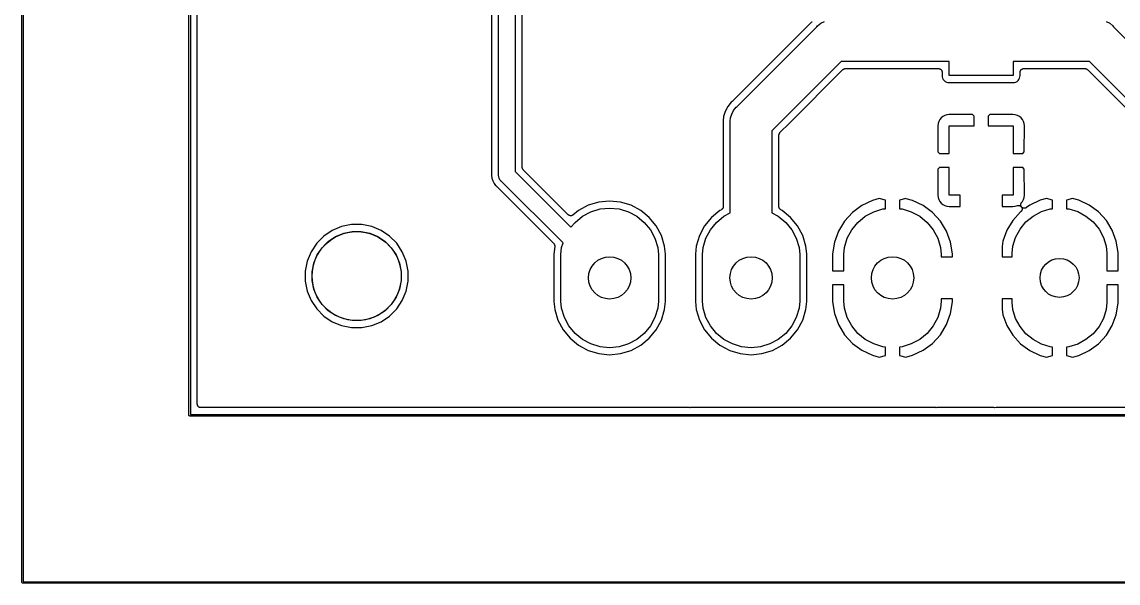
# Model space of a CAD drawing. Extents: x 104 to 166, y -141 to -89.
# Drawn here: x 103.97 to 143.35, y -141.03 to -120.87 of the extents above; entities that cross this region are included whole.
import ezdxf

# ---------------------------------------------------------------- set-up
doc = ezdxf.new("R2010")
doc.units = 0
doc.layers.add('BLACK', color=7, linetype='CONTINUOUS')

msp = doc.modelspace()

# ---------------------------------------------------------------- linework, layer by layer
at = {"layer": 'BLACK', "linetype": 'CONTINUOUS'}
for p, q in [((103.975, -140.999), (103.975, -89.0012)), ((104.025, -89.025), (104.025, -140.975)), ((109.975, -134.999), (109.975, -95.0012)), ((110.025, -95.025), (110.025, -134.975)), ((110.275, -134.598), (110.275, -95.402)), ((121.096, -126.357), (121.096, -117.54)), ((121.696, -117.54), (121.696, -126.248)), ((120.846, -117.825), (120.846, -126.339)), ((121.946, -126.092), (121.946, -117.825)), ((132.344, -120.876), (132.341, -120.88)), ((132.348, -120.872), (132.344, -120.876)), ((132.349, -120.871), (132.348, -120.872)), ((132.668, -120.921), (132.799, -120.852)), ((142.918, -120.852), (143.049, -120.921)), ((132.341, -120.88), (129.499, -123.722)), ((129.663, -123.912), (132.531, -121.044)), ((132.531, -121.044), (132.554, -121.015)), ((132.554, -121.015), (132.668, -120.921)), ((143.049, -120.921), (143.163, -121.015)), ((143.163, -121.015), (143.186, -121.044)), ((143.186, -121.044), (146.751, -124.609)), ((133.398, -122.298), (130.917, -124.779)), ((137.28, -122.298), (133.398, -122.298)), ((137.28, -122.798), (137.28, -122.298)), ((142.319, -122.298), (139.58, -122.298)), ((139.58, -122.298), (139.58, -122.798)), ((145.497, -125.476), (142.319, -122.298)), ((131.541, -124.508), (133.464, -122.585)), ((133.464, -122.585), (133.465, -122.584)), ((133.464, -122.585), (133.464, -122.585)), ((133.464, -122.585), (133.464, -122.585)), ((133.464, -122.585), (133.464, -122.585)), ((133.465, -122.584), (133.474, -122.577)), ((133.474, -122.577), (133.484, -122.569)), ((133.484, -122.569), (133.485, -122.568)), ((133.484, -122.569), (133.484, -122.569)), ((133.485, -122.568), (133.495, -122.563)), ((133.495, -122.563), (133.505, -122.558)), ((133.505, -122.558), (133.506, -122.557)), ((133.506, -122.557), (133.507, -122.557)), ((133.507, -122.557), (133.518, -122.554)), ((133.518, -122.554), (133.529, -122.55)), ((133.529, -122.55), (133.53, -122.55)), ((133.53, -122.55), (133.542, -122.549)), ((133.53, -122.55), (133.53, -122.55)), ((133.542, -122.549), (133.554, -122.548)), ((133.554, -122.548), (136.901, -122.548)), ((136.901, -122.548), (136.902, -122.548)), ((136.902, -122.548), (136.902, -122.548)), ((136.902, -122.548), (136.902, -122.548)), ((136.902, -122.548), (136.903, -122.548)), ((136.903, -122.548), (136.915, -122.549)), ((136.915, -122.549), (136.927, -122.551)), ((136.927, -122.551), (136.927, -122.551)), ((136.927, -122.551), (136.928, -122.551)), ((136.928, -122.551), (136.939, -122.554)), ((136.939, -122.554), (136.95, -122.558)), ((136.95, -122.558), (136.951, -122.558)), ((136.951, -122.558), (136.951, -122.558)), ((136.951, -122.558), (136.962, -122.564)), ((136.962, -122.564), (136.972, -122.57)), ((136.972, -122.57), (136.973, -122.57)), ((136.973, -122.57), (136.973, -122.57)), ((136.973, -122.57), (136.982, -122.578)), ((136.982, -122.578), (136.991, -122.586)), ((136.991, -122.586), (136.992, -122.586)), ((136.992, -122.586), (136.992, -122.586)), ((136.992, -122.586), (136.999, -122.595)), ((136.999, -122.595), (137.007, -122.605)), ((137.007, -122.605), (137.007, -122.605)), ((137.007, -122.605), (137.007, -122.605)), ((137.007, -122.605), (137.013, -122.616)), ((137.013, -122.616), (137.019, -122.627)), ((137.019, -122.627), (137.019, -122.627)), ((137.019, -122.627), (137.019, -122.627)), ((137.019, -122.627), (137.022, -122.639)), ((137.022, -122.639), (137.026, -122.65)), ((137.026, -122.65), (137.026, -122.651)), ((137.026, -122.651), (137.026, -122.651)), ((137.026, -122.651), (137.027, -122.663)), ((137.027, -122.663), (137.028, -122.675)), ((137.028, -122.675), (137.028, -122.792)), ((137.028, -122.792), (137.034, -122.847)), ((137.034, -122.847), (137.048, -122.894)), ((139.58, -122.798), (137.28, -122.798)), ((139.812, -122.894), (139.826, -122.847)), ((139.826, -122.847), (139.832, -122.792)), ((139.832, -122.673), (139.833, -122.661)), ((139.832, -122.674), (139.832, -122.673)), ((139.832, -122.675), (139.832, -122.674)), ((139.832, -122.674), (139.832, -122.674)), ((139.832, -122.674), (139.832, -122.674)), ((139.832, -122.792), (139.832, -122.675)), ((139.833, -122.661), (139.834, -122.649)), ((139.834, -122.649), (139.835, -122.649)), ((139.835, -122.649), (139.838, -122.637)), ((139.835, -122.649), (139.835, -122.649)), ((139.838, -122.637), (139.842, -122.626)), ((139.842, -122.625), (139.848, -122.615)), ((139.842, -122.626), (139.842, -122.625)), ((139.842, -122.625), (139.842, -122.625)), ((139.848, -122.615), (139.854, -122.604)), ((139.854, -122.603), (139.862, -122.594)), ((139.854, -122.604), (139.854, -122.603)), ((139.854, -122.604), (139.854, -122.604)), ((139.862, -122.594), (139.869, -122.585)), ((139.869, -122.585), (139.87, -122.585)), ((139.87, -122.584), (139.879, -122.577)), ((139.87, -122.585), (139.87, -122.584)), ((139.879, -122.577), (139.889, -122.569)), ((139.889, -122.569), (139.9, -122.563)), ((139.889, -122.569), (139.889, -122.569)), ((139.889, -122.569), (139.889, -122.569)), ((139.9, -122.563), (139.91, -122.558)), ((139.91, -122.558), (139.911, -122.557)), ((139.911, -122.557), (139.923, -122.554)), ((139.911, -122.557), (139.911, -122.557)), ((139.923, -122.554), (139.934, -122.55)), ((139.934, -122.55), (139.935, -122.55)), ((139.935, -122.55), (139.947, -122.549)), ((139.935, -122.55), (139.935, -122.55)), ((139.947, -122.549), (139.959, -122.548)), ((139.959, -122.548), (142.163, -122.548)), ((142.163, -122.548), (142.164, -122.548)), ((142.164, -122.548), (142.164, -122.548)), ((142.164, -122.548), (142.164, -122.548)), ((142.164, -122.548), (142.165, -122.548)), ((142.165, -122.548), (142.177, -122.549)), ((142.177, -122.549), (142.188, -122.551)), ((142.188, -122.551), (142.189, -122.551)), ((142.189, -122.551), (142.19, -122.551)), ((142.19, -122.551), (142.201, -122.554)), ((142.201, -122.554), (142.212, -122.558)), ((142.212, -122.558), (142.213, -122.558)), ((142.213, -122.558), (142.213, -122.558)), ((142.213, -122.558), (142.224, -122.564)), ((142.224, -122.564), (142.234, -122.569)), ((142.234, -122.569), (142.234, -122.57)), ((142.234, -122.57), (142.235, -122.57)), ((142.235, -122.57), (142.244, -122.578)), ((142.244, -122.578), (142.253, -122.585)), ((142.253, -122.585), (145.21, -125.542)), ((137.048, -122.894), (137.071, -122.938)), ((137.071, -122.938), (137.102, -122.976)), ((137.102, -122.976), (137.14, -123.007)), ((137.14, -123.007), (137.184, -123.03)), ((137.184, -123.03), (137.231, -123.044)), ((137.231, -123.044), (137.286, -123.05)), ((137.286, -123.05), (139.574, -123.05)), ((139.574, -123.05), (139.629, -123.044)), ((139.629, -123.044), (139.676, -123.03)), ((139.676, -123.03), (139.72, -123.007)), ((139.72, -123.007), (139.758, -122.976)), ((139.758, -122.976), (139.789, -122.938)), ((139.789, -122.938), (139.812, -122.894)), ((129.332, -123.91), (129.239, -124.083)), ((129.456, -123.757), (129.332, -123.91)), ((129.49, -123.73), (129.456, -123.757)), ((129.494, -123.726), (129.49, -123.73)), ((129.498, -123.723), (129.494, -123.726)), ((129.499, -123.722), (129.498, -123.723)), ((129.54, -124.049), (129.634, -123.935)), ((129.634, -123.935), (129.663, -123.912)), ((129.181, -124.272), (129.166, -124.425)), ((129.239, -124.083), (129.181, -124.272)), ((129.417, -124.431), (129.428, -124.321)), ((129.428, -124.321), (129.471, -124.18)), ((129.471, -124.18), (129.54, -124.049)), ((136.946, -124.375), (136.909, -124.444)), ((136.996, -124.314), (136.946, -124.375)), ((137.057, -124.264), (136.996, -124.314)), ((137.126, -124.227), (137.057, -124.264)), ((137.202, -124.204), (137.126, -124.227)), ((137.286, -124.195), (137.202, -124.204)), ((138.122, -124.198), (137.286, -124.195)), ((138.18, -124.255), (138.122, -124.198)), ((138.18, -124.598), (138.18, -124.255)), ((138.738, -124.198), (138.68, -124.255)), ((138.68, -124.255), (138.68, -124.598)), ((139.574, -124.195), (138.738, -124.198)), ((139.658, -124.204), (139.574, -124.195)), ((139.734, -124.227), (139.658, -124.204)), ((139.803, -124.264), (139.734, -124.227)), ((139.864, -124.314), (139.803, -124.264)), ((139.914, -124.375), (139.864, -124.314)), ((139.951, -124.444), (139.914, -124.375)), ((129.166, -124.425), (129.162, -124.468)), ((129.162, -124.468), (129.166, -124.511)), ((129.166, -124.425), (129.166, -124.425)), ((129.166, -124.511), (129.167, -124.513)), ((129.167, -124.513), (129.166, -124.518)), ((129.166, -124.518), (129.167, -124.523)), ((129.167, -124.523), (129.167, -127.504)), ((129.413, -124.468), (129.417, -124.431)), ((129.417, -124.505), (129.413, -124.468)), ((129.417, -124.431), (129.417, -124.431)), ((129.417, -127.73), (129.417, -124.505)), ((130.917, -124.779), (130.917, -127.73)), ((131.204, -124.845), (131.541, -124.508)), ((131.541, -124.508), (131.541, -124.508)), ((136.886, -124.52), (136.877, -124.604)), ((136.877, -124.604), (136.88, -125.541)), ((136.909, -124.444), (136.886, -124.52)), ((137.28, -125.598), (137.28, -124.598)), ((137.28, -124.598), (138.18, -124.598)), ((138.68, -124.598), (139.58, -124.598)), ((139.58, -124.598), (139.58, -125.598)), ((139.974, -124.52), (139.951, -124.444)), ((139.983, -124.604), (139.974, -124.52)), ((139.98, -125.541), (139.983, -124.604)), ((131.167, -124.933), (131.168, -124.921)), ((131.167, -124.934), (131.167, -124.933)), ((131.167, -124.935), (131.167, -124.934)), ((131.167, -124.934), (131.167, -124.934)), ((131.167, -124.934), (131.167, -124.934)), ((131.167, -127.504), (131.167, -124.935)), ((131.168, -124.921), (131.17, -124.91)), ((131.17, -124.908), (131.173, -124.897)), ((131.17, -124.909), (131.17, -124.908)), ((131.17, -124.91), (131.17, -124.909)), ((131.173, -124.897), (131.177, -124.886)), ((131.177, -124.885), (131.183, -124.874)), ((131.177, -124.886), (131.177, -124.885)), ((131.177, -124.885), (131.177, -124.885)), ((131.183, -124.874), (131.188, -124.864)), ((131.188, -124.864), (131.189, -124.864)), ((131.189, -124.863), (131.197, -124.854)), ((131.189, -124.864), (131.189, -124.863)), ((131.197, -124.854), (131.204, -124.845)), ((136.88, -125.541), (136.937, -125.598)), ((136.937, -125.598), (137.28, -125.598)), ((139.58, -125.598), (139.923, -125.598)), ((139.923, -125.598), (139.98, -125.541)), ((120.845, -126.351), (120.843, -126.372)), ((120.843, -126.372), (120.854, -126.48)), ((120.846, -126.341), (120.845, -126.346)), ((120.845, -126.346), (120.845, -126.351)), ((120.846, -126.339), (120.846, -126.341)), ((121.095, -126.372), (121.096, -126.357)), ((121.1, -126.431), (121.095, -126.372)), ((121.696, -126.248), (123.697, -128.248)), ((121.947, -126.103), (121.946, -126.092)), ((121.948, -126.115), (121.947, -126.103)), ((121.948, -126.116), (121.948, -126.115)), ((121.952, -126.127), (121.948, -126.116)), ((121.948, -126.116), (121.948, -126.116)), ((121.955, -126.139), (121.952, -126.127)), ((121.956, -126.14), (121.955, -126.139)), ((121.955, -126.139), (121.955, -126.139)), ((121.961, -126.15), (121.956, -126.14)), ((121.966, -126.161), (121.961, -126.15)), ((121.967, -126.161), (121.966, -126.161)), ((121.967, -126.162), (121.967, -126.161)), ((121.975, -126.171), (121.967, -126.162)), ((121.982, -126.18), (121.975, -126.171)), ((121.983, -126.181), (121.982, -126.18)), ((123.6, -127.798), (121.983, -126.181)), ((121.983, -126.181), (121.983, -126.181)), ((121.983, -126.181), (121.983, -126.181)), ((121.983, -126.181), (121.983, -126.181)), ((136.88, -126.155), (136.877, -127.092)), ((136.937, -126.098), (136.88, -126.155)), ((137.28, -126.098), (136.937, -126.098)), ((137.28, -127.098), (137.28, -126.098)), ((139.58, -126.098), (139.58, -127.098)), ((139.923, -126.098), (139.58, -126.098)), ((139.98, -126.155), (139.923, -126.098)), ((139.983, -127.092), (139.98, -126.155)), ((120.854, -126.48), (120.885, -126.583)), ((120.885, -126.583), (120.936, -126.679)), ((120.936, -126.679), (120.992, -126.747)), ((120.992, -126.747), (120.992, -126.747)), ((120.992, -126.747), (121.005, -126.763)), ((121.005, -126.763), (121.021, -126.776)), ((121.021, -126.776), (121.023, -126.777)), ((121.023, -126.777), (121.026, -126.781)), ((121.026, -126.781), (121.031, -126.784)), ((121.031, -126.784), (123.078, -128.832)), ((121.117, -126.487), (121.1, -126.431)), ((121.145, -126.539), (121.117, -126.487)), ((121.173, -126.574), (121.145, -126.539)), ((121.183, -126.585), (121.173, -126.574)), ((121.194, -126.595), (121.183, -126.585)), ((123.411, -128.811), (121.194, -126.595)), ((136.877, -127.092), (136.886, -127.176)), ((136.886, -127.176), (136.909, -127.252)), ((137.68, -127.098), (137.28, -127.098)), ((137.68, -127.499), (137.68, -127.098)), ((139.58, -127.098), (139.18, -127.098)), ((139.18, -127.098), (139.18, -127.499)), ((139.951, -127.252), (139.974, -127.176)), ((139.974, -127.176), (139.983, -127.092)), ((124.318, -127.456), (123.97, -127.642)), ((124.695, -127.342), (124.318, -127.456)), ((125.087, -127.303), (124.695, -127.342)), ((124.744, -127.588), (125.087, -127.555)), ((125.479, -127.342), (125.087, -127.303)), ((125.087, -127.555), (125.43, -127.588)), ((125.856, -127.456), (125.479, -127.342)), ((126.204, -127.642), (125.856, -127.456)), ((129.148, -127.569), (129.145, -127.575)), ((129.152, -127.564), (129.148, -127.569)), ((129.154, -127.559), (129.152, -127.564)), ((129.157, -127.554), (129.154, -127.559)), ((129.159, -127.547), (129.157, -127.554)), ((129.161, -127.541), (129.159, -127.547)), ((129.163, -127.535), (129.161, -127.541)), ((129.164, -127.53), (129.163, -127.535)), ((129.165, -127.523), (129.164, -127.53)), ((129.166, -127.517), (129.165, -127.523)), ((129.167, -127.505), (129.166, -127.511)), ((129.166, -127.511), (129.166, -127.517)), ((129.167, -127.504), (129.167, -127.505)), ((131.168, -127.509), (131.167, -127.504)), ((131.167, -127.515), (131.168, -127.509)), ((131.169, -127.522), (131.167, -127.515)), ((131.169, -127.528), (131.169, -127.522)), ((131.171, -127.534), (131.169, -127.528)), ((131.172, -127.539), (131.171, -127.534)), ((131.175, -127.546), (131.172, -127.539)), ((131.177, -127.552), (131.175, -127.546)), ((131.179, -127.557), (131.177, -127.552)), ((131.181, -127.562), (131.179, -127.557)), ((131.185, -127.568), (131.181, -127.562)), ((131.188, -127.574), (131.185, -127.568)), ((134.149, -127.461), (133.809, -127.711)), ((134.533, -127.282), (134.149, -127.461)), ((134.772, -127.218), (134.533, -127.282)), ((134.997, -127.271), (134.772, -127.218)), ((134.997, -127.579), (134.997, -127.271)), ((135.722, -127.218), (135.497, -127.271)), ((135.497, -127.271), (135.497, -127.579)), ((135.733, -127.221), (135.722, -127.218)), ((135.961, -127.282), (135.733, -127.221)), ((136.345, -127.461), (135.961, -127.282)), ((136.685, -127.711), (136.345, -127.461)), ((136.909, -127.252), (136.946, -127.321)), ((136.946, -127.321), (136.996, -127.382)), ((136.996, -127.382), (137.057, -127.432)), ((137.057, -127.432), (137.126, -127.469)), ((137.126, -127.469), (137.202, -127.492)), ((137.202, -127.492), (137.286, -127.501)), ((137.286, -127.501), (137.68, -127.499)), ((139.18, -127.499), (139.574, -127.501)), ((139.574, -127.501), (139.658, -127.492)), ((139.658, -127.492), (139.739, -127.468)), ((139.739, -127.468), (139.74, -127.467)), ((139.74, -127.467), (139.744, -127.467)), ((139.744, -127.467), (139.747, -127.466)), ((139.747, -127.466), (139.756, -127.465)), ((139.756, -127.465), (139.765, -127.463)), ((139.765, -127.463), (139.768, -127.463)), ((139.768, -127.463), (139.771, -127.462)), ((139.771, -127.462), (139.78, -127.463)), ((139.78, -127.463), (139.789, -127.463)), ((139.789, -127.463), (139.793, -127.464)), ((139.793, -127.464), (139.796, -127.464)), ((139.796, -127.464), (139.805, -127.466)), ((139.805, -127.466), (139.814, -127.468)), ((139.814, -127.468), (139.817, -127.47)), ((139.817, -127.47), (139.82, -127.471)), ((139.82, -127.471), (139.828, -127.475)), ((139.828, -127.475), (139.837, -127.478)), ((139.837, -127.478), (139.839, -127.48)), ((139.839, -127.48), (139.842, -127.481)), ((139.842, -127.481), (139.85, -127.487)), ((139.85, -127.487), (139.857, -127.492)), ((139.857, -127.424), (139.858, -127.421)), ((139.857, -127.433), (139.857, -127.424)), ((139.857, -127.442), (139.857, -127.433)), ((139.857, -127.446), (139.857, -127.442)), ((139.857, -127.449), (139.857, -127.446)), ((139.859, -127.458), (139.857, -127.449)), ((139.857, -127.492), (139.859, -127.494)), ((139.858, -127.417), (139.86, -127.409)), ((139.858, -127.421), (139.858, -127.417)), ((139.86, -127.467), (139.859, -127.458)), ((139.859, -127.494), (139.862, -127.497)), ((139.86, -127.409), (139.862, -127.4)), ((139.861, -127.47), (139.86, -127.467)), ((139.862, -127.473), (139.861, -127.47)), ((139.862, -127.4), (139.863, -127.397)), ((139.865, -127.482), (139.862, -127.473)), ((139.862, -127.497), (139.868, -127.503)), ((139.863, -127.397), (139.864, -127.393)), ((139.864, -127.393), (139.868, -127.385)), ((139.868, -127.49), (139.865, -127.482)), ((139.868, -127.385), (139.871, -127.377)), ((139.87, -127.493), (139.868, -127.49)), ((139.868, -127.503), (139.874, -127.51)), ((139.871, -127.496), (139.87, -127.493)), ((139.871, -127.377), (139.873, -127.374)), ((139.876, -127.504), (139.871, -127.496)), ((139.873, -127.374), (139.875, -127.371)), ((139.874, -127.51), (139.876, -127.513)), ((139.875, -127.371), (139.88, -127.364)), ((139.88, -127.511), (139.876, -127.504)), ((139.876, -127.513), (139.878, -127.515)), ((139.878, -127.515), (139.883, -127.523)), ((139.88, -127.364), (139.885, -127.357)), ((139.883, -127.514), (139.88, -127.511)), ((139.885, -127.517), (139.883, -127.514)), ((139.883, -127.523), (139.888, -127.53)), ((139.885, -127.357), (139.914, -127.321)), ((139.891, -127.523), (139.885, -127.517)), ((139.888, -127.53), (139.889, -127.534)), ((139.889, -127.534), (139.891, -127.537)), ((139.897, -127.53), (139.891, -127.523)), ((139.891, -127.537), (139.894, -127.545)), ((139.894, -127.545), (139.897, -127.553)), ((139.9, -127.532), (139.897, -127.53)), ((139.897, -127.553), (139.898, -127.557)), ((139.898, -127.557), (139.899, -127.56)), ((139.899, -127.56), (139.9, -127.569)), ((139.902, -127.535), (139.9, -127.532)), ((139.9, -127.569), (139.902, -127.578)), ((139.909, -127.54), (139.902, -127.535)), ((139.917, -127.545), (139.909, -127.54)), ((139.914, -127.321), (139.951, -127.252)), ((139.92, -127.547), (139.917, -127.545)), ((139.923, -127.549), (139.92, -127.547)), ((139.931, -127.552), (139.923, -127.549)), ((139.939, -127.556), (139.931, -127.552)), ((139.942, -127.557), (139.939, -127.556)), ((139.945, -127.558), (139.942, -127.557)), ((139.954, -127.56), (139.945, -127.558)), ((139.963, -127.562), (139.954, -127.56)), ((139.966, -127.563), (139.963, -127.562)), ((139.97, -127.563), (139.966, -127.563)), ((139.979, -127.563), (139.97, -127.563)), ((139.987, -127.564), (139.979, -127.563)), ((139.991, -127.564), (139.987, -127.564)), ((139.995, -127.564), (139.991, -127.564)), ((140.003, -127.562), (139.995, -127.564)), ((140.012, -127.561), (140.003, -127.562)), ((140.015, -127.56), (140.012, -127.561)), ((140.019, -127.559), (140.015, -127.56)), ((140.027, -127.556), (140.019, -127.559)), ((140.036, -127.553), (140.027, -127.556)), ((140.039, -127.551), (140.036, -127.553)), ((140.042, -127.55), (140.039, -127.551)), ((140.049, -127.545), (140.042, -127.55)), ((140.057, -127.541), (140.049, -127.545)), ((140.058, -127.54), (140.057, -127.541)), ((140.177, -127.453), (140.058, -127.54)), ((140.552, -127.278), (140.177, -127.453)), ((140.779, -127.217), (140.552, -127.278)), ((140.997, -127.271), (140.779, -127.217)), ((140.997, -127.579), (140.997, -127.271)), ((141.715, -127.217), (141.497, -127.271)), ((141.497, -127.271), (141.497, -127.579)), ((141.942, -127.278), (141.715, -127.217)), ((142.317, -127.453), (141.942, -127.278)), ((142.65, -127.696), (142.317, -127.453)), ((123.604, -127.802), (123.6, -127.798)), ((123.608, -127.806), (123.604, -127.802)), ((123.614, -127.81), (123.608, -127.806)), ((123.619, -127.814), (123.614, -127.81)), ((123.624, -127.816), (123.619, -127.814)), ((123.629, -127.82), (123.624, -127.816)), ((123.635, -127.822), (123.629, -127.82)), ((123.641, -127.825), (123.635, -127.822)), ((123.646, -127.827), (123.641, -127.825)), ((123.652, -127.829), (123.646, -127.827)), ((123.658, -127.831), (123.652, -127.829)), ((123.665, -127.833), (123.658, -127.831)), ((123.67, -127.833), (123.665, -127.833)), ((123.676, -127.834), (123.67, -127.833)), ((123.683, -127.835), (123.676, -127.834)), ((123.689, -127.835), (123.683, -127.835)), ((123.695, -127.835), (123.689, -127.835)), ((123.701, -127.835), (123.695, -127.835)), ((123.707, -127.834), (123.701, -127.835)), ((123.714, -127.833), (123.707, -127.834)), ((123.719, -127.831), (123.714, -127.833)), ((123.725, -127.83), (123.719, -127.831)), ((123.731, -127.828), (123.725, -127.83)), ((123.738, -127.826), (123.731, -127.828)), ((123.743, -127.823), (123.738, -127.826)), ((123.748, -127.821), (123.743, -127.823)), ((123.754, -127.817), (123.748, -127.821)), ((123.76, -127.814), (123.754, -127.817)), ((123.764, -127.811), (123.76, -127.814)), ((123.769, -127.807), (123.764, -127.811)), ((123.77, -127.806), (123.769, -127.807)), ((123.97, -127.642), (123.77, -127.806)), ((123.844, -128.07), (124.11, -127.851)), ((124.11, -127.851), (124.414, -127.688)), ((124.414, -127.688), (124.744, -127.588)), ((125.43, -127.588), (125.76, -127.688)), ((125.76, -127.688), (126.064, -127.851)), ((126.064, -127.851), (126.33, -128.07)), ((126.508, -127.892), (126.204, -127.642)), ((126.758, -128.196), (126.508, -127.892)), ((128.746, -127.892), (128.496, -128.196)), ((129.05, -127.642), (128.746, -127.892)), ((128.924, -128.07), (129.19, -127.851)), ((129.1, -127.616), (129.05, -127.642)), ((129.105, -127.612), (129.1, -127.616)), ((129.11, -127.61), (129.105, -127.612)), ((129.115, -127.606), (129.11, -127.61)), ((129.12, -127.602), (129.115, -127.606)), ((129.124, -127.598), (129.12, -127.602)), ((129.129, -127.594), (129.124, -127.598)), ((129.133, -127.589), (129.129, -127.594)), ((129.138, -127.584), (129.133, -127.589)), ((129.141, -127.58), (129.138, -127.584)), ((129.145, -127.575), (129.141, -127.58)), ((129.19, -127.851), (129.417, -127.73)), ((130.917, -127.73), (131.144, -127.851)), ((131.144, -127.851), (131.41, -128.07)), ((131.192, -127.578), (131.188, -127.574)), ((131.195, -127.583), (131.192, -127.578)), ((131.2, -127.588), (131.195, -127.583)), ((131.204, -127.593), (131.2, -127.588)), ((131.208, -127.597), (131.204, -127.593)), ((131.212, -127.601), (131.208, -127.597)), ((131.218, -127.605), (131.212, -127.601)), ((131.223, -127.609), (131.218, -127.605)), ((131.228, -127.612), (131.223, -127.609)), ((131.233, -127.615), (131.228, -127.612)), ((131.234, -127.616), (131.233, -127.615)), ((131.284, -127.642), (131.234, -127.616)), ((131.588, -127.892), (131.284, -127.642)), ((131.838, -128.196), (131.588, -127.892)), ((133.809, -127.711), (133.524, -128.022)), ((134.004, -128.07), (134.27, -127.851)), ((134.27, -127.851), (134.574, -127.688)), ((134.574, -127.688), (134.904, -127.588)), ((134.904, -127.588), (134.997, -127.579)), ((135.497, -127.579), (135.59, -127.588)), ((135.59, -127.588), (135.92, -127.688)), ((135.92, -127.688), (136.224, -127.851)), ((136.224, -127.851), (136.49, -128.07)), ((136.97, -128.022), (136.685, -127.711)), ((139.844, -127.696), (139.566, -128)), ((139.851, -127.692), (139.844, -127.696)), ((139.853, -127.69), (139.851, -127.692)), ((139.856, -127.688), (139.853, -127.69)), ((139.862, -127.681), (139.856, -127.688)), ((139.869, -127.675), (139.862, -127.681)), ((139.871, -127.673), (139.869, -127.675)), ((139.873, -127.67), (139.871, -127.673)), ((139.878, -127.663), (139.873, -127.67)), ((139.884, -127.656), (139.878, -127.663)), ((139.885, -127.652), (139.884, -127.656)), ((139.887, -127.65), (139.885, -127.652)), ((139.891, -127.641), (139.887, -127.65)), ((139.895, -127.633), (139.891, -127.641)), ((139.896, -127.63), (139.895, -127.633)), ((139.897, -127.627), (139.896, -127.63)), ((139.899, -127.618), (139.897, -127.627)), ((139.901, -127.609), (139.899, -127.618)), ((139.902, -127.603), (139.901, -127.606)), ((139.901, -127.606), (139.901, -127.609)), ((139.902, -127.578), (139.902, -127.581)), ((139.902, -127.581), (139.902, -127.585)), ((139.902, -127.585), (139.902, -127.594)), ((139.902, -127.594), (139.902, -127.603)), ((140.039, -128.055), (140.298, -127.843)), ((140.298, -127.843), (140.593, -127.685)), ((140.593, -127.685), (140.914, -127.588)), ((140.914, -127.588), (140.997, -127.579)), ((141.497, -127.579), (141.58, -127.588)), ((141.58, -127.588), (141.901, -127.685)), ((141.901, -127.685), (142.196, -127.843)), ((142.196, -127.843), (142.455, -128.055)), ((142.928, -128), (142.65, -127.696)), ((115.46, -128.221), (115.124, -128.361)), ((115.818, -128.15), (115.46, -128.221)), ((116.182, -128.15), (115.818, -128.15)), ((116.54, -128.221), (116.182, -128.15)), ((116.876, -128.361), (116.54, -128.221)), ((123.697, -128.248), (123.844, -128.07)), ((126.33, -128.07), (126.549, -128.336)), ((126.549, -128.336), (126.712, -128.64)), ((126.944, -128.544), (126.758, -128.196)), ((128.496, -128.196), (128.31, -128.544)), ((128.542, -128.64), (128.705, -128.336)), ((128.705, -128.336), (128.924, -128.07)), ((131.41, -128.07), (131.629, -128.336)), ((131.629, -128.336), (131.792, -128.64)), ((132.024, -128.544), (131.838, -128.196)), ((133.524, -128.022), (133.305, -128.383)), ((133.622, -128.64), (133.785, -128.336)), ((133.785, -128.336), (134.004, -128.07)), ((136.49, -128.07), (136.709, -128.336)), ((136.709, -128.336), (136.872, -128.64)), ((137.189, -128.383), (136.97, -128.022)), ((139.352, -128.352), (139.21, -128.74)), ((139.566, -128), (139.352, -128.352)), ((139.669, -128.609), (139.827, -128.314)), ((139.827, -128.314), (140.039, -128.055)), ((142.455, -128.055), (142.667, -128.314)), ((142.667, -128.314), (142.825, -128.609)), ((143.142, -128.352), (142.928, -128)), ((143.284, -128.74), (143.142, -128.352)), ((114.821, -128.563), (114.563, -128.821)), ((115.124, -128.361), (114.821, -128.563)), ((114.98, -128.757), (115.242, -128.582)), ((115.242, -128.582), (115.533, -128.461)), ((115.533, -128.461), (115.842, -128.4)), ((115.842, -128.4), (116.158, -128.4)), ((116.158, -128.4), (116.467, -128.461)), ((116.467, -128.461), (116.758, -128.582)), ((116.758, -128.582), (117.02, -128.757)), ((117.179, -128.563), (116.876, -128.361)), ((117.437, -128.821), (117.179, -128.563)), ((126.712, -128.64), (126.812, -128.97)), ((127.058, -128.921), (126.944, -128.544)), ((128.31, -128.544), (128.196, -128.921)), ((128.442, -128.97), (128.542, -128.64)), ((131.792, -128.64), (131.892, -128.97)), ((132.138, -128.921), (132.024, -128.544)), ((133.305, -128.383), (133.161, -128.78)), ((133.522, -128.97), (133.622, -128.64)), ((136.872, -128.64), (136.972, -128.97)), ((137.333, -128.78), (137.189, -128.383)), ((139.21, -128.74), (139.18, -128.936)), ((139.572, -128.93), (139.669, -128.609)), ((142.825, -128.609), (142.922, -128.93)), ((143.347, -129.15), (143.284, -128.74)), ((114.361, -129.124), (114.221, -129.46)), ((114.563, -128.821), (114.361, -129.124)), ((114.582, -129.242), (114.757, -128.98)), ((114.757, -128.98), (114.98, -128.757)), ((117.02, -128.757), (117.243, -128.98)), ((117.243, -128.98), (117.418, -129.242)), ((117.639, -129.124), (117.437, -128.821)), ((117.779, -129.46), (117.639, -129.124)), ((123.078, -128.832), (123.079, -128.833)), ((123.079, -128.833), (123.083, -128.837)), ((123.083, -128.837), (123.087, -128.841)), ((123.087, -128.841), (123.09, -128.847)), ((123.115, -128.934), (123.087, -129.215)), ((123.09, -128.847), (123.095, -128.853)), ((123.095, -128.853), (123.097, -128.857)), ((123.097, -128.857), (123.1, -128.862)), ((123.1, -128.862), (123.103, -128.868)), ((123.103, -128.868), (123.106, -128.875)), ((123.106, -128.875), (123.108, -128.88)), ((123.108, -128.88), (123.11, -128.885)), ((123.11, -128.885), (123.111, -128.892)), ((123.111, -128.892), (123.113, -128.898)), ((123.113, -128.898), (123.114, -128.904)), ((123.114, -128.904), (123.115, -128.909)), ((123.115, -128.909), (123.115, -128.916)), ((123.115, -128.916), (123.115, -128.923)), ((123.115, -128.923), (123.115, -128.929)), ((123.115, -128.929), (123.115, -128.934)), ((123.337, -129.227), (123.362, -128.97)), ((123.362, -128.97), (123.411, -128.811)), ((126.812, -128.97), (126.837, -129.227)), ((127.087, -129.215), (127.058, -128.921)), ((128.196, -128.921), (128.167, -129.215)), ((128.417, -129.227), (128.442, -128.97)), ((131.892, -128.97), (131.917, -129.227)), ((132.166, -129.202), (132.138, -128.921)), ((133.161, -128.78), (133.097, -129.2)), ((133.497, -129.227), (133.522, -128.97)), ((136.972, -128.97), (136.997, -129.227)), ((137.397, -129.2), (137.333, -128.78)), ((139.18, -128.936), (139.18, -129.313)), ((139.547, -129.179), (139.572, -128.93)), ((142.922, -128.93), (142.947, -129.179)), ((114.221, -129.46), (114.15, -129.818)), ((114.4, -129.842), (114.461, -129.533)), ((114.461, -129.533), (114.582, -129.242)), ((117.418, -129.242), (117.539, -129.533)), ((117.539, -129.533), (117.6, -129.842)), ((117.85, -129.818), (117.779, -129.46)), ((123.087, -129.215), (123.087, -130.911)), ((123.337, -130.899), (123.337, -129.227)), ((126.837, -129.227), (126.837, -130.899)), ((127.087, -130.911), (127.087, -129.215)), ((128.167, -129.215), (128.167, -130.911)), ((128.417, -130.899), (128.417, -129.227)), ((131.917, -129.227), (131.917, -130.899)), ((132.166, -129.202), (132.166, -129.202)), ((132.167, -129.215), (132.166, -129.202)), ((132.167, -130.911), (132.167, -129.215)), ((133.097, -129.2), (133.097, -129.813)), ((133.497, -129.813), (133.497, -129.227)), ((136.997, -129.227), (136.997, -129.313)), ((136.997, -129.313), (137.397, -129.313)), ((137.397, -129.313), (137.397, -129.2)), ((139.18, -129.313), (139.547, -129.313)), ((139.547, -129.313), (139.547, -129.179)), ((142.947, -129.179), (142.947, -129.813)), ((143.347, -129.813), (143.347, -129.15)), ((114.15, -129.818), (114.15, -130.182)), ((114.4, -130.158), (114.4, -129.842)), ((117.6, -129.842), (117.6, -130.158)), ((117.85, -130.182), (117.85, -129.818)), ((133.097, -129.813), (133.497, -129.813)), ((142.947, -129.813), (143.347, -129.813)), ((114.15, -130.182), (114.221, -130.54)), ((114.461, -130.467), (114.4, -130.158)), ((117.6, -130.158), (117.539, -130.467)), ((117.779, -130.54), (117.85, -130.182)), ((133.097, -130.313), (133.097, -130.926)), ((133.497, -130.313), (133.097, -130.313)), ((133.497, -130.899), (133.497, -130.313)), ((142.947, -130.313), (142.947, -130.947)), ((143.347, -130.313), (142.947, -130.313)), ((143.347, -130.976), (143.347, -130.313)), ((114.221, -130.54), (114.361, -130.876)), ((114.582, -130.758), (114.461, -130.467)), ((117.539, -130.467), (117.418, -130.758)), ((117.639, -130.876), (117.779, -130.54)), ((114.361, -130.876), (114.563, -131.179)), ((114.757, -131.02), (114.582, -130.758)), ((114.98, -131.243), (114.757, -131.02)), ((117.243, -131.02), (117.02, -131.243)), ((117.418, -130.758), (117.243, -131.02)), ((117.437, -131.179), (117.639, -130.876)), ((123.087, -130.911), (123.116, -131.205)), ((123.362, -131.156), (123.337, -130.899)), ((126.837, -130.899), (126.812, -131.156)), ((127.058, -131.205), (127.087, -130.911)), ((128.167, -130.911), (128.196, -131.205)), ((128.442, -131.156), (128.417, -130.899)), ((131.917, -130.899), (131.892, -131.156)), ((132.138, -131.205), (132.167, -130.911)), ((133.097, -130.926), (133.161, -131.346)), ((133.522, -131.156), (133.497, -130.899)), ((136.997, -130.899), (136.972, -131.156)), ((136.997, -130.813), (136.997, -130.899)), ((137.397, -130.813), (136.997, -130.813)), ((137.333, -131.346), (137.397, -130.926)), ((137.397, -130.926), (137.397, -130.813)), ((139.18, -130.813), (139.18, -131.19)), ((139.547, -130.813), (139.18, -130.813)), ((139.547, -130.947), (139.547, -130.813)), ((139.572, -131.196), (139.547, -130.947)), ((142.947, -130.947), (142.922, -131.196)), ((143.284, -131.386), (143.347, -130.976)), ((114.563, -131.179), (114.821, -131.437)), ((114.821, -131.437), (115.124, -131.639)), ((115.242, -131.418), (114.98, -131.243)), ((115.533, -131.539), (115.242, -131.418)), ((116.758, -131.418), (116.467, -131.539)), ((117.02, -131.243), (116.758, -131.418)), ((116.876, -131.639), (117.179, -131.437)), ((117.179, -131.437), (117.437, -131.179)), ((123.116, -131.205), (123.23, -131.582)), ((123.462, -131.486), (123.362, -131.156)), ((123.625, -131.79), (123.462, -131.486)), ((126.712, -131.486), (126.549, -131.79)), ((126.812, -131.156), (126.712, -131.486)), ((126.944, -131.582), (127.058, -131.205)), ((128.196, -131.205), (128.31, -131.582)), ((128.542, -131.486), (128.442, -131.156)), ((128.705, -131.79), (128.542, -131.486)), ((131.792, -131.486), (131.629, -131.79)), ((131.892, -131.156), (131.792, -131.486)), ((132.024, -131.582), (132.138, -131.205)), ((133.161, -131.346), (133.305, -131.743)), ((133.622, -131.486), (133.522, -131.156)), ((133.785, -131.79), (133.622, -131.486)), ((136.872, -131.486), (136.709, -131.79)), ((136.972, -131.156), (136.872, -131.486)), ((137.189, -131.743), (137.333, -131.346)), ((139.18, -131.19), (139.21, -131.386)), ((139.21, -131.386), (139.352, -131.774)), ((139.669, -131.517), (139.572, -131.196)), ((142.922, -131.196), (142.825, -131.517)), ((143.142, -131.774), (143.284, -131.386)), ((115.124, -131.639), (115.46, -131.779)), ((115.46, -131.779), (115.818, -131.85)), ((115.842, -131.6), (115.533, -131.539)), ((115.818, -131.85), (116.182, -131.85)), ((116.158, -131.6), (115.842, -131.6)), ((116.467, -131.539), (116.158, -131.6)), ((116.182, -131.85), (116.54, -131.779)), ((116.54, -131.779), (116.876, -131.639)), ((123.23, -131.582), (123.416, -131.93)), ((123.844, -132.056), (123.625, -131.79)), ((126.549, -131.79), (126.33, -132.056)), ((126.758, -131.93), (126.944, -131.582)), ((128.31, -131.582), (128.496, -131.93)), ((128.924, -132.056), (128.705, -131.79)), ((131.629, -131.79), (131.41, -132.056)), ((131.838, -131.93), (132.024, -131.582)), ((133.305, -131.743), (133.524, -132.104)), ((134.004, -132.056), (133.785, -131.79)), ((136.709, -131.79), (136.49, -132.056)), ((136.97, -132.104), (137.189, -131.743)), ((139.352, -131.774), (139.566, -132.126)), ((139.827, -131.812), (139.669, -131.517)), ((140.039, -132.071), (139.827, -131.812)), ((142.667, -131.812), (142.455, -132.071)), ((142.825, -131.517), (142.667, -131.812)), ((142.928, -132.126), (143.142, -131.774)), ((123.416, -131.93), (123.666, -132.234)), ((123.666, -132.234), (123.97, -132.484)), ((124.11, -132.275), (123.844, -132.056)), ((124.414, -132.438), (124.11, -132.275)), ((126.064, -132.275), (125.76, -132.438)), ((126.33, -132.056), (126.064, -132.275)), ((126.204, -132.484), (126.508, -132.234)), ((126.508, -132.234), (126.758, -131.93)), ((128.496, -131.93), (128.746, -132.234)), ((128.746, -132.234), (129.05, -132.484)), ((129.19, -132.275), (128.924, -132.056)), ((129.494, -132.438), (129.19, -132.275)), ((131.144, -132.275), (130.84, -132.438)), ((131.41, -132.056), (131.144, -132.275)), ((131.284, -132.484), (131.588, -132.234)), ((131.588, -132.234), (131.838, -131.93)), ((133.524, -132.104), (133.809, -132.415)), ((134.27, -132.275), (134.004, -132.056)), ((134.574, -132.438), (134.27, -132.275)), ((136.224, -132.275), (135.92, -132.438)), ((136.49, -132.056), (136.224, -132.275)), ((136.685, -132.415), (136.97, -132.104)), ((139.566, -132.126), (139.844, -132.43)), ((140.298, -132.283), (140.039, -132.071)), ((140.593, -132.441), (140.298, -132.283)), ((142.196, -132.283), (141.901, -132.441)), ((142.455, -132.071), (142.196, -132.283)), ((142.65, -132.43), (142.928, -132.126)), ((123.97, -132.484), (124.318, -132.67)), ((124.318, -132.67), (124.695, -132.784)), ((124.744, -132.538), (124.414, -132.438)), ((125.087, -132.571), (124.744, -132.538)), ((125.43, -132.538), (125.087, -132.571)), ((125.76, -132.438), (125.43, -132.538)), ((125.479, -132.784), (125.856, -132.67)), ((125.856, -132.67), (126.204, -132.484)), ((129.05, -132.484), (129.398, -132.67)), ((129.398, -132.67), (129.775, -132.784)), ((129.824, -132.538), (129.494, -132.438)), ((130.167, -132.571), (129.824, -132.538)), ((130.51, -132.538), (130.167, -132.571)), ((130.84, -132.438), (130.51, -132.538)), ((130.559, -132.784), (130.936, -132.67)), ((130.936, -132.67), (131.284, -132.484)), ((133.809, -132.415), (134.149, -132.665)), ((134.149, -132.665), (134.533, -132.844)), ((134.904, -132.538), (134.574, -132.438)), ((134.997, -132.547), (134.904, -132.538)), ((134.997, -132.855), (134.997, -132.547)), ((135.59, -132.538), (135.497, -132.547)), ((135.497, -132.547), (135.497, -132.855)), ((135.92, -132.438), (135.59, -132.538)), ((135.961, -132.844), (136.345, -132.665)), ((136.345, -132.665), (136.685, -132.415)), ((139.844, -132.43), (140.177, -132.673)), ((140.177, -132.673), (140.552, -132.848)), ((140.914, -132.538), (140.593, -132.441)), ((140.997, -132.547), (140.914, -132.538)), ((140.997, -132.855), (140.997, -132.547)), ((141.58, -132.538), (141.497, -132.547)), ((141.497, -132.547), (141.497, -132.855)), ((141.901, -132.441), (141.58, -132.538)), ((141.942, -132.848), (142.317, -132.673)), ((142.317, -132.673), (142.65, -132.43)), ((124.695, -132.784), (125.087, -132.823)), ((125.087, -132.823), (125.479, -132.784)), ((129.775, -132.784), (130.167, -132.823)), ((130.167, -132.823), (130.559, -132.784)), ((134.533, -132.844), (134.772, -132.908)), ((134.772, -132.908), (134.997, -132.855)), ((135.497, -132.855), (135.722, -132.908)), ((135.722, -132.908), (135.961, -132.844)), ((140.552, -132.848), (140.779, -132.909)), ((140.779, -132.909), (140.997, -132.855)), ((141.497, -132.855), (141.715, -132.909)), ((141.715, -132.909), (141.942, -132.848)), ((110.276, -134.61), (110.275, -134.598)), ((110.277, -134.622), (110.276, -134.61)), ((110.277, -134.623), (110.277, -134.622)), ((110.277, -134.622), (110.277, -134.622)), ((110.281, -134.634), (110.277, -134.623)), ((110.284, -134.646), (110.281, -134.634)), ((110.285, -134.646), (110.284, -134.646)), ((110.284, -134.646), (110.284, -134.646)), ((110.29, -134.657), (110.285, -134.646)), ((110.296, -134.668), (110.29, -134.657)), ((109.975, -135), (109.975, -134.999)), ((109.975, -135.005), (109.975, -135)), ((109.977, -135.01), (109.975, -135.005)), ((109.979, -135.014), (109.977, -135.01)), ((109.982, -135.018), (109.979, -135.014)), ((109.986, -135.021), (109.982, -135.018)), ((109.99, -135.023), (109.986, -135.021)), ((109.995, -135.025), (109.99, -135.023)), ((109.999, -135.025), (109.995, -135.025)), ((110, -135.025), (109.999, -135.025)), ((109.999, -135.025), (109.999, -135.025)), ((110.001, -135.025), (110, -135.025)), ((159.999, -135.025), (110.001, -135.025)), ((110.025, -134.975), (159.975, -134.975)), ((110.304, -134.678), (110.296, -134.668)), ((110.296, -134.668), (110.296, -134.668)), ((110.296, -134.668), (110.296, -134.668)), ((110.311, -134.687), (110.304, -134.678)), ((110.312, -134.687), (110.311, -134.687)), ((110.321, -134.695), (110.312, -134.687)), ((110.312, -134.687), (110.312, -134.687)), ((110.33, -134.703), (110.321, -134.695)), ((110.331, -134.703), (110.33, -134.703)), ((110.342, -134.709), (110.331, -134.703)), ((110.331, -134.703), (110.331, -134.703)), ((110.352, -134.715), (110.342, -134.709)), ((110.353, -134.715), (110.352, -134.715)), ((110.352, -134.715), (110.352, -134.715)), ((110.364, -134.719), (110.353, -134.715)), ((110.376, -134.722), (110.364, -134.719)), ((110.388, -134.724), (110.376, -134.722)), ((110.376, -134.722), (110.376, -134.722)), ((110.376, -134.722), (110.376, -134.722)), ((110.4, -134.725), (110.388, -134.724)), ((110.401, -134.725), (110.4, -134.725)), ((110.402, -134.725), (110.401, -134.725)), ((110.401, -134.725), (110.401, -134.725)), ((110.401, -134.725), (110.401, -134.725)), ((127.955, -134.725), (110.402, -134.725)), ((127.975, -134.727), (127.955, -134.725)), ((127.995, -134.725), (127.975, -134.727)), ((136.8, -134.725), (127.995, -134.725)), ((136.82, -134.727), (136.8, -134.725)), ((136.84, -134.725), (136.82, -134.727)), ((138.891, -134.725), (136.84, -134.725)), ((138.928, -134.729), (138.891, -134.725)), ((138.965, -134.725), (138.928, -134.729)), ((146.917, -134.725), (138.965, -134.725)), ((103.975, -141), (103.975, -140.999)), ((103.975, -141.005), (103.975, -141)), ((103.977, -141.01), (103.975, -141.005)), ((103.979, -141.014), (103.977, -141.01)), ((103.982, -141.018), (103.979, -141.014)), ((103.986, -141.021), (103.982, -141.018)), ((103.99, -141.023), (103.986, -141.021)), ((103.995, -141.025), (103.99, -141.023)), ((104, -141.025), (103.995, -141.025)), ((104.001, -141.025), (104, -141.025)), ((165.999, -141.025), (104.001, -141.025)), ((104.025, -140.975), (165.975, -140.975))]:
    msp.add_line(p, q, dxfattribs=at)
at = {"layer": 'BLACK'}
for centre, radius in [((116, -130), 1.6), ((116, -130), 1.6), ((125.087, -130.063), 0.76), ((125.087, -130.063), 0.76), ((130.167, -130.063), 0.76), ((130.167, -130.063), 0.76), ((135.247, -130.063), 0.76), ((135.247, -130.063), 0.76), ((141.247, -130.063), 0.7), ((141.247, -130.063), 0.7)]:
    msp.add_circle(centre, radius, dxfattribs=at)

doc.saveas('drawing.dxf')
